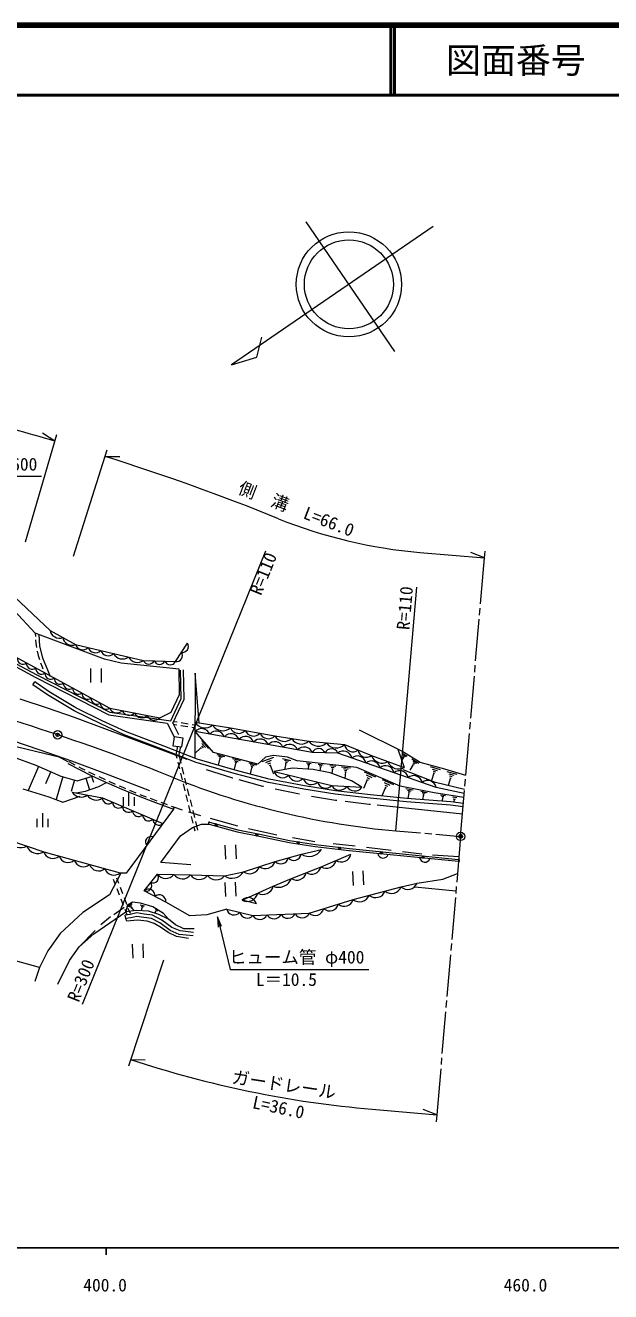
# Model space of a CAD drawing. Units: millimetres, scale not verified. Extents: x 40000 to 680000, y 20000 to 380000.
# Drawn here: x 456434 to 540185, y 198715 to 380000 of the extents above; entities that cross this region are included whole.
import ezdxf
from ezdxf.enums import TextEntityAlignment as Align

# ---------------------------------------------------------------- set-up
doc = ezdxf.new("R2010")
doc.units = ezdxf.units.MM
doc.header["$LTSCALE"] = 1000
doc.header["$PDMODE"] = 32
doc.header["$PDSIZE"] = 500
for name, color, linetype, lineweight in [('M-BGD', 7, 'Continuous', 13), ('M-BMK', 2, 'Continuous', 13), ('M-BMK-SRVR', 3, 'Continuous', 13), ('M-STR-HTXT', 7, 'Continuous', 13), ('M-STR-STRC', 7, 'Continuous', 13), ('M-TTL', 2, 'Continuous', 140), ('M-TTL-BAND', 7, 'Continuous', 25), ('M-TTL-LINE', 7, 'Continuous', 50)]:
    doc.layers.add(name, color=color, linetype=linetype, lineweight=lineweight)
for name, color, linetype in [('M-BMK-HTXT', 7, 'Continuous'), ('M-OTRS', 171, 'Continuous'), ('M-TTL-TXT', 7, 'Continuous')]:
    doc.layers.add(name, color=color, linetype=linetype)
doc.styles.add('ＭＳ ゴシック', font='')
doc.styles.get('ＭＳ ゴシック').set_extended_font_data('MS Gothic')

# ---------------------------------------------------------------- blocks, each defined once
blk = doc.blocks.new('open_arrow')
at = {"color": 0, "linetype": 'Continuous', "lineweight": -2}
blk.add_lwpolyline([(7.5, 1.25), (0, 0), (7.5, -1.25)], dxfattribs=at)

msp = doc.modelspace()

# ---------------------------------------------------------------- linework, layer by layer
at = {"layer": 'M-BGD'}
for p, q in [((454917, 298137), (459971, 293386)), ((457858, 292979), (457880, 292511)), ((457903, 292012), (457925, 291544)), ((457925, 291544), (458041, 290916)), ((458132, 290424), (458248, 289795)), ((458248, 289795), (458453, 289207)), ((458618, 288735), (458823, 288147)), ((458823, 288147), (458923, 287902)), ((459112, 287439), (459212, 287194)), ((465768, 287910), (465768, 285910)), ((467268, 287910), (467268, 285910)), ((457508, 285591), (457794, 286001)), ((475665, 280866), (477322, 281672)), ((476740, 280087), (477728, 278156)), ((477519, 280101), (478351, 278475)), ((477594, 279955), (478094, 279873)), ((477639, 280353), (478149, 280270)), ((478687, 279777), (479674, 279616)), ((478741, 280173), (479728, 280013)), ((480266, 279520), (480767, 279438)), ((480321, 279916), (480831, 279833)), ((481625, 277636), (482647, 276477)), ((478225, 276797), (477985, 275584)), ((477985, 275584), (478106, 275094)), ((478617, 276719), (478394, 275594)), ((478394, 275594), (478697, 274371)), ((481557, 276546), (480687, 275780)), ((481493, 276619), (481620, 276474)), ((481622, 276861), (481877, 276572)), ((481688, 277176), (482198, 276597)), ((483826, 275617), (484936, 275328)), ((509728, 276389), (510654, 273775)), ((510452, 275772), (511074, 275392)), ((458335, 273917), (456830, 270463)), ((462646, 274603), (463534, 274142)), ((464066, 273866), (464428, 273678)), ((478250, 274512), (478490, 273541)), ((478841, 273788), (479082, 272818)), ((484237, 274917), (484020, 274084)), ((484055, 275359), (484611, 275215)), ((484146, 275138), (484424, 275066)), ((484167, 274935), (484306, 274899)), ((486097, 275026), (487207, 274738)), ((486508, 274327), (486291, 273494)), ((486326, 274769), (486882, 274625)), ((486417, 274548), (486695, 274476)), ((486438, 274345), (486577, 274309)), ((488390, 274430), (489529, 274134)), ((488626, 274166), (489195, 274019)), ((488719, 273940), (489003, 273866)), ((490307, 274607), (491975, 275234)), ((490828, 274486), (491662, 274799)), ((491141, 274286), (491558, 274443)), ((491350, 274048), (491558, 274126)), ((491454, 274087), (491924, 272836)), ((493243, 275051), (494428, 274779)), ((493494, 274785), (494086, 274649)), ((493699, 274322), (493495, 273433)), ((493597, 274554), (493893, 274486)), ((493625, 274339), (493773, 274305)), ((496646, 274423), (497352, 274343)), ((496802, 274226), (497155, 274186)), ((496871, 274040), (497047, 274020)), ((496959, 274030), (496899, 273500)), ((498329, 274232), (499068, 274149)), ((498493, 274026), (498863, 273985)), ((498564, 273831), (498749, 273810)), ((498657, 273821), (498594, 273266)), ((499989, 274044), (500874, 273944)), ((500185, 273798), (500628, 273748)), ((501673, 273854), (502949, 273709)), ((510573, 275271), (510289, 274805)), ((510496, 275319), (510651, 275224)), ((510513, 275521), (510824, 275332)), ((511924, 274166), (511452, 273392)), ((511723, 274997), (512754, 274367)), ((511859, 274205), (511988, 274127)), ((511876, 274667), (512391, 274353)), ((511900, 274417), (512158, 274259)), ((514367, 273877), (515791, 273472)), ((460063, 273165), (459310, 271438)), ((461803, 272448), (460867, 269156)), ((463449, 271980), (462981, 270334)), ((464428, 273678), (464956, 273409)), ((465085, 272239), (465608, 270572)), ((465491, 273137), (465999, 272877)), ((465918, 272501), (466180, 271667)), ((465999, 272877), (466388, 272696)), ((466932, 272443), (467838, 272021)), ((478635, 272959), (478875, 271988)), ((479226, 272235), (479466, 271265)), ((488812, 273713), (488590, 272859)), ((488740, 273731), (488883, 273694)), ((500271, 273564), (500492, 273539)), ((500382, 273551), (500306, 272887)), ((501968, 273605), (502606, 273533)), ((502103, 273374), (502422, 273338)), ((502239, 273144), (502130, 272187)), ((502159, 273153), (502318, 273135)), ((505365, 271967), (504828, 270728)), ((504898, 273152), (506550, 272435)), ((505191, 272697), (506018, 272339)), ((505262, 272012), (505469, 271922)), ((505278, 272332), (505691, 272153)), ((507498, 272023), (509089, 271333)), ((514876, 272962), (514573, 271894)), ((514655, 273538), (515367, 273336)), ((514766, 273250), (515122, 273149)), ((514787, 272988), (514965, 272937)), ((516741, 273202), (518188, 272790)), ((517259, 272273), (516950, 271187)), ((517034, 272858), (517758, 272652)), ((517147, 272565), (517508, 272462)), ((517168, 272298), (517349, 272247)), ((468385, 271774), (469304, 271379)), ((469856, 271143), (470368, 270923)), ((470368, 270923), (470776, 270753)), ((471215, 270286), (471215, 268286)), ((471330, 270522), (472253, 270138)), ((479019, 271406), (479260, 270435)), ((479611, 270682), (479851, 269712)), ((492182, 270716), (495663, 269962)), ((507949, 270883), (507431, 269690)), ((507781, 271586), (508576, 271240)), ((507849, 270926), (508048, 270840)), ((507865, 271234), (508262, 271062)), ((510871, 270762), (511947, 270556)), ((511106, 270531), (511644, 270428)), ((511306, 270121), (511151, 269314)), ((511206, 270326), (511475, 270274)), ((511239, 270134), (511373, 270108)), ((513022, 270350), (513913, 270179)), ((513216, 270159), (513662, 270073)), ((519242, 270027), (515229, 270903)), ((470415, 269486), (470415, 268286)), ((472015, 269486), (472015, 268286)), ((472809, 269911), (473744, 269556)), ((474305, 269343), (474768, 269167)), ((474768, 269167), (475241, 268991)), ((475804, 268783), (476742, 268437)), ((479404, 269853), (479644, 268882)), ((479995, 269129), (480236, 268158)), ((506797, 268389), (518991, 267099)), ((513382, 269819), (513254, 269151)), ((513299, 269989), (513522, 269946)), ((513326, 269830), (513438, 269808)), ((515851, 269839), (516531, 269731)), ((515994, 269642), (516334, 269588)), ((516052, 269458), (516222, 269431)), ((516137, 269445), (516056, 268934)), ((517564, 269567), (518154, 269473)), ((517665, 269248), (517960, 269201)), ((517812, 269225), (517742, 268782)), ((458866, 267225), (458866, 265225)), ((477304, 268228), (477722, 268074)), ((477617, 268136), (478888, 267670)), ((477722, 268074), (477617, 267793)), ((479769, 267394), (481513, 266897)), ((479789, 268300), (480029, 267329)), ((480173, 266747), (480414, 265776)), ((480380, 267576), (480620, 266605)), ((482899, 266502), (486793, 265392)), ((458066, 266425), (458066, 265225)), ((459666, 266425), (459666, 265225)), ((480558, 265194), (480679, 264704)), ((480764, 266023), (481067, 264800)), ((488342, 265039), (492417, 264109)), ((494647, 263713), (497837, 263147)), ((500458, 262864), (503613, 262534)), ((485001, 262624), (485091, 260627)), ((486499, 262692), (486590, 260694)), ((505259, 262344), (508802, 261926)), ((510400, 261738), (513188, 261410)), ((514711, 261236), (518468, 260997)), ((469351, 256966), (469063, 257725)), ((469819, 257144), (469530, 257903)), ((503248, 258870), (503339, 256872)), ((504746, 258938), (504837, 256940)), ((469920, 255471), (469565, 256405)), ((470388, 255648), (470032, 256583)), ((484963, 257272), (485054, 255274)), ((486462, 257340), (486552, 255342)), ((518044, 256050), (512141, 256635)), ((470489, 253975), (470134, 254910)), ((470956, 254153), (470601, 255087)), ((471068, 253836), (471733, 254291)), ((471348, 253784), (471680, 254011)), ((472886, 254070), (473499, 253931)), ((473004, 253882), (473311, 253813)), ((467213, 251258), (468632, 252413)), ((469081, 252725), (470566, 253773)), ((470991, 252655), (470702, 253414)), ((470791, 252121), (470720, 252616)), ((471459, 252833), (471170, 253592)), ((471545, 253674), (471711, 253788)), ((471628, 253731), (471970, 253233)), ((473123, 253694), (473019, 253234)), ((473046, 253711), (473200, 253677)), ((475078, 253148), (474926, 252902)), ((474996, 253199), (475160, 253098)), ((475015, 253414), (475343, 253211)), ((464145, 248060), (466407, 250428)), ((471726, 248449), (471816, 246451)), ((473224, 248517), (473315, 246519)), ((458440, 245140), (452320, 246819))]:
    msp.add_line(p, q, dxfattribs=at)
for points in [[(478457, 287817), (470122, 288677), (467759, 289259), (457858, 292979), (448777, 302723), (440730, 311349)], [(428853, 303818), (468501, 282258), (475665, 280866)], [(458348, 292795), (458472, 291110), (458901, 289458), (459590, 287716), (459996, 286777)], [(459971, 293386), (463605, 291344), (469053, 290053), (473331, 289084), (477932, 288923), (479627, 291546)], [(452791, 289383), (457915, 286651), (468396, 281310), (476740, 280087)], [(452976, 289737), (458100, 287006), (468519, 281697), (477228, 280420)], [(477228, 280420), (478741, 283612), (478652, 287707)], [(477322, 281672), (478491, 284208), (478457, 287817)], [(477519, 280101), (479143, 283526), (479052, 287716)], [(481308, 280153), (480737, 287278), (480700, 275194)], [(486318, 272888), (480858, 274469), (476229, 276293), (470565, 278436), (467222, 280004), (463428, 281851), (459583, 284144), (457508, 285591)], [(486452, 273370), (481020, 274943), (476409, 276759), (470760, 278896), (467438, 280455), (463666, 282291), (459854, 284564), (457794, 286001)], [(480715, 280244), (485787, 279433), (492133, 278281), (496979, 277532), (502099, 277029), (505979, 275469), (510654, 273775)], [(462603, 274525), (461635, 275056), (461258, 275210), (459287, 275727), (449735, 278013)], [(519193, 269459), (514915, 270140), (510082, 271066), (503888, 273754), (495352, 274720), (493926, 275212), (491931, 275458), (490799, 275241), (489687, 274248), (483371, 275890), (480711, 278908)], [(515229, 270903), (501131, 275822), (497495, 275892), (480711, 278908)], [(519461, 272585), (516455, 273497), (512913, 274446), (510328, 276095), (504227, 279082)], [(429149, 275443), (440321, 276904), (449309, 277148), (449601, 276824), (454553, 275337), (457948, 274086), (461534, 272524), (463873, 271859), (466025, 272534)], [(462508, 274337), (464291, 273412), (465868, 272608), (468044, 271594), (470251, 270647), (472568, 269682), (474662, 268886), (477617, 267793)], [(482315, 273473), (486088, 272292), (486113, 272285)], [(519077, 268103), (517286, 268338), (510994, 268824), (505780, 269356), (500769, 269916), (496269, 270645), (491217, 271584), (486318, 272888)], [(519120, 268602), (517338, 268835), (511039, 269322), (505834, 269853), (500837, 270411), (496354, 271138), (491327, 272072), (486452, 273370)], [(486967, 272049), (490388, 271104), (490499, 271080)], [(504592, 270933), (503079, 271823), (500055, 272984), (497607, 273457), (494595, 273640), (492061, 273164)], [(492061, 273164), (500287, 271168), (504592, 270933)], [(519293, 270623), (515134, 271625), (510500, 273434)], [(456079, 270688), (459775, 269578), (461808, 268791), (464263, 269627)], [(463135, 270244), (467452, 269388), (476103, 265731)], [(463706, 270131), (465023, 270375), (466931, 271019), (468044, 271594)], [(497397, 269665), (500832, 269091), (500998, 269071)], [(502182, 268929), (505622, 268513), (505821, 268492)], [(447035, 266788), (447540, 266295), (454188, 263355), (459080, 261668), (469988, 258682)], [(477617, 267793), (470874, 258614), (470096, 258638)], [(480094, 259834), (475825, 260150), (478616, 263970), (480330, 265163), (481642, 265653), (482722, 265661), (486757, 264535), (489905, 263905), (494161, 263031), (497916, 262451), (502779, 261875), (518410, 260322)], [(476528, 254471), (473418, 256113), (475337, 258504), (480063, 258374), (484946, 258231), (487646, 258819), (492199, 260308), (495926, 261336), (498799, 261995)], [(489494, 254229), (487466, 254772), (491906, 256763), (494496, 257866), (498750, 259556), (503020, 261330)], [(469988, 258682), (470096, 258638), (468480, 255513), (464642, 252988), (461401, 249978), (459668, 247496), (458440, 245140), (457807, 243099)], [(512486, 257188), (516175, 257753), (518262, 258589)], [(485242, 253487), (488998, 252569), (497052, 252877), (503342, 254849), (510192, 256654), (512486, 257188)], [(480588, 250647), (479103, 250655), (477920, 251241), (476928, 252033), (476205, 252863), (474695, 253815), (472906, 254314), (471756, 254479), (471019, 253988), (470832, 253074)], [(485242, 253487), (482424, 252646), (479972, 252501), (476528, 254471)], [(461102, 242734), (462763, 246104), (464145, 248060), (466236, 249953), (470832, 253074)], [(480493, 250153), (478589, 250358), (477385, 250840), (475957, 251918), (474647, 252603), (473442, 252774), (472387, 252934), (471419, 252716), (470720, 252616)], [(480439, 249656), (478467, 249868), (477137, 250401), (475689, 251494), (474491, 252120), (473369, 252280), (472405, 252425), (471509, 252224), (470791, 252121)], [(479774, 249295), (478060, 249562), (476852, 250131), (475924, 250795), (474884, 251406), (473854, 251753), (472468, 251903), (470942, 251757), (470791, 252121)], [(476928, 252033), (475541, 252700), (474057, 253188), (472301, 253266), (470832, 253074)]]:
    msp.add_lwpolyline(points, dxfattribs=at)
msp.add_lwpolyline([(478836, 276689), (479015, 277976), (477728, 278156), (477548, 276868)], close=True, dxfattribs=at)
for centre, radius, start, end in [((461289, 293604), 1336, 189.39417, 291.9323), ((463106, 292583), 1336, 189.39417, 291.9323), ((464656, 291733), 1121, 200.30206, 313.02772), ((466472, 291302), 1121, 200.30206, 313.02772), ((468288, 290872), 1121, 200.30206, 313.02772), ((478054, 289774), 860, 261.86404, 32.39861), ((478901, 291085), 860, 261.86404, 32.39861), ((456097, 289362), 816, 174.23619, 308.69016), ((457418, 288644), 816, 174.23619, 308.69016), ((470333, 290739), 1452, 208.21939, 306.26554), ((472472, 290255), 1452, 208.21939, 306.26554), ((474110, 289396), 839, 201.80961, 334.17128), ((475643, 289342), 839, 201.80961, 334.17128), ((477177, 289288), 839, 201.80961, 334.17128), ((458740, 287925), 816, 174.23619, 308.69016), ((460061, 287206), 816, 174.23619, 308.69016), ((461383, 286488), 816, 174.23619, 308.69016), ((462705, 285769), 816, 174.23619, 308.69016), ((464026, 285050), 816, 174.23619, 308.69016), ((465348, 284332), 816, 174.23619, 308.69016), ((466669, 283613), 816, 174.23619, 308.69016), ((467991, 282894), 816, 174.23619, 308.69016), ((469507, 282655), 1082, 201.55049, 316.46001), ((471298, 282307), 1082, 201.55049, 316.46001), ((473089, 281959), 1082, 201.55049, 316.46001), ((474880, 281611), 1082, 201.55049, 316.46001), ((481646, 278083), 1247, 21.05545, 138.56747), ((482153, 281101), 1674, 210.81953, 311.00931), ((484688, 280696), 1674, 210.81953, 311.00931), ((486963, 279893), 1263, 201.37685, 318.04658), ((483744, 277706), 1247, 21.05545, 138.56747), ((485842, 277329), 1247, 21.05545, 138.56747), ((487940, 276952), 1247, 21.05545, 138.56747), ((489078, 279509), 1263, 201.37685, 318.04658), ((490038, 276575), 1247, 21.05545, 138.56747), ((491194, 279125), 1263, 201.37685, 318.04658), ((492136, 276198), 1247, 21.05545, 138.56747), ((493490, 279035), 1552, 209.06277, 313.37553), ((495913, 278661), 1552, 209.06277, 313.37553), ((498365, 278480), 1679, 214.36952, 314.40224), ((494234, 275821), 1247, 21.05545, 138.56747), ((496331, 275444), 1247, 21.05545, 138.56747), ((498396, 275485), 989, 22.05742, 155.73386), ((500215, 275450), 989, 22.05742, 155.73386), ((500925, 278228), 1679, 214.36952, 314.40224), ((501925, 274859), 1248, 12.04092, 129.48873), ((503297, 277205), 1211, 188.38514, 307.80214), ((505237, 276425), 1211, 188.38514, 307.80214), ((503939, 274156), 1248, 12.04092, 129.48873), ((505953, 273453), 1248, 12.04092, 129.48873), ((507484, 275974), 1588, 198.55324, 301.6197), ((507966, 272751), 1248, 12.04092, 129.48873), ((509821, 275127), 1588, 198.55324, 301.6197), ((493238, 273529), 1233, 197.24665, 315.47805), ((495295, 273030), 1233, 197.24665, 315.47805), ((497351, 272531), 1233, 197.24665, 315.47805), ((509980, 272048), 1248, 12.04092, 129.48873), ((511994, 271345), 1248, 12.04092, 129.48873), ((464401, 270972), 1460, 209.90005, 307.65724), ((499408, 272032), 1233, 197.24665, 315.47805), ((501399, 271777), 1268, 208.67458, 325.06976), ((503552, 271659), 1268, 208.67458, 325.06976), ((514008, 270643), 1248, 12.04092, 129.48873), ((466560, 270544), 1460, 209.90005, 307.65724), ((468314, 269417), 863, 181.94353, 312.23278), ((469756, 268807), 863, 181.94353, 312.23278), ((471198, 268198), 863, 181.94353, 312.23278), ((472640, 267589), 863, 181.94353, 312.23278), ((474081, 266979), 863, 181.94353, 312.23278), ((475523, 266370), 863, 181.94353, 312.23278), ((455768, 263968), 1695, 201.2122, 300.73902), ((474382, 263103), 769, 66.37681, 221.01604), ((458214, 263124), 1695, 201.2122, 300.73902), ((460373, 262108), 1366, 198.80007, 310.58953), ((462555, 261511), 1366, 198.80007, 310.58953), ((494867, 261541), 1078, 221.75429, 349.08906), ((497025, 263137), 2110, 238.60304, 327.21757), ((501640, 261638), 1414, 237.70149, 347.42717), ((507626, 261563), 769, 187.00829, 341.64752), ((464736, 260914), 1366, 198.80007, 310.58953), ((466918, 260317), 1366, 198.80007, 310.58953), ((469100, 259720), 1366, 198.80007, 310.58953), ((488506, 260042), 1495, 234.89909, 341.33484), ((490783, 260787), 1495, 234.89909, 341.33484), ((493004, 261027), 1078, 221.75429, 349.08906), ((497394, 259869), 1392, 236.32654, 346.99356), ((499505, 260750), 1414, 237.70149, 347.42717), ((513596, 260970), 769, 187.00829, 341.64752), ((474710, 258025), 790, 245.11878, 37.34028), ((476542, 259335), 1464, 214.59903, 322.2639), ((478905, 259270), 1464, 214.59903, 322.2639), ((481312, 259281), 1543, 215.99096, 320.64363), ((483753, 259209), 1543, 215.99096, 320.64363), ((486022, 259786), 1890, 235.33494, 329.23677), ((492671, 258557), 1950, 246.89651, 339.25966), ((495267, 259024), 1392, 236.32654, 346.99356), ((474034, 255398), 944, 353.55474, 130.77069), ((473750, 256830), 790, 245.11878, 37.34028), ((488194, 256121), 1533, 241.64663, 346.65479), ((490414, 257117), 1533, 241.64663, 346.65479), ((506548, 256584), 1462, 230.88224, 338.63802), ((508831, 257186), 1462, 230.88224, 338.63802), ((511145, 257753), 1455, 229.10372, 337.12909), ((475590, 254577), 944, 353.55474, 130.77069), ((488320, 253903), 1218, 15.51713, 134.50894), ((499986, 254537), 1306, 230.12908, 344.6809), ((502083, 255194), 1306, 230.12908, 344.6809), ((504264, 255983), 1462, 230.88224, 338.63802), ((486295, 253722), 1079, 192.59819, 319.9177), ((488173, 253263), 1079, 192.59819, 319.9177), ((489984, 253153), 1146, 210.637, 333.74458), ((491997, 253230), 1146, 210.637, 333.74458), ((494011, 253307), 1146, 210.637, 333.74458), ((496024, 253384), 1146, 210.637, 333.74458), ((497889, 253879), 1306, 230.12908, 344.6809)]:
    msp.add_arc(centre, radius, start, end, dxfattribs=at)
at = {"layer": 'M-BMK'}
for p, q in [((521569, 297172), (522133, 303747)), ((521432, 295577), (521518, 296574)), ((520869, 289001), (521381, 294980)), ((520732, 287407), (520817, 288404)), ((520168, 280831), (520681, 286810)), ((520032, 279237), (520117, 280234)), ((519468, 272661), (519980, 278639)), ((519331, 271067), (519417, 272064)), ((518716, 263894), (519280, 270469)), ((509469, 264686), (512997, 264384)), ((513594, 264333), (514591, 264247)), ((515189, 264196), (518716, 263894)), ((518716, 263894), (518152, 257318)), ((518101, 256720), (518016, 255724)), ((517965, 255126), (517452, 249148)), ((517401, 248550), (517315, 247553)), ((517264, 246956), (516752, 240978)), ((516700, 240380), (516615, 239383)), ((516564, 238786), (516051, 232808)), ((516000, 232210), (515915, 231213)), ((515863, 230616), (515300, 224040))]:
    msp.add_line(p, q, dxfattribs=at)
for centre, radius, start, end in [((365368, -5898), 300000, 68.01388, 75.79244), ((518864, 374284), 110000, 248.01388, 265.10023)]:
    msp.add_arc(centre, radius, start, end, dxfattribs=at)
at = {"layer": 'M-BMK-HTXT'}
msp.add_point((518716, 263894), dxfattribs=at)
at = {"layer": 'M-BMK-SRVR'}
msp.add_line((509321, 333302), (496600, 351864), dxfattribs=at)
msp.add_lwpolyline([(514790, 351187), (485920, 331401), (489580, 332509), (490260, 335382)], dxfattribs=at)
for centre, radius in [((502729, 342921), 7526), ((502729, 342921), 6368), ((461056, 278432), 600), ((518716, 263894), 600)]:
    msp.add_circle(centre, radius, dxfattribs=at)
for p in [(461056, 278432), (518716, 263894)]:
    msp.add_point(p, dxfattribs=at)
at = {"layer": 'M-OTRS'}
msp.add_point((518716, 263894), dxfattribs=at)
msp.add_point((518716, 263894), dxfattribs=at)
at = {"layer": 'M-STR-HTXT'}
for p, q in [((456438, 306081), (460921, 321440)), ((460641, 320480), (458889, 321617)), ((463323, 303988), (468145, 319244)), ((467844, 318291), (469932, 318260)), ((490786, 304739), (464579, 239830)), ((522133, 303747), (522218, 304744)), ((512885, 304540), (522133, 303747)), ((522133, 303747), (520191, 304516)), ((509469, 264686), (512458, 299558)), ((476226, 246195), (471173, 231014)), ((471489, 231962), (473576, 231900)), ((506052, 224832), (515300, 224040)), ((515300, 224040), (513358, 224808)), ((515300, 224040), (515214, 223043))]:
    msp.add_line(p, q, dxfattribs=at)
for points in [[(421394, 308592), (438465, 315457), (458765, 315457)], [(483911, 252389), (485764, 244847), (505563, 244841)]]:
    msp.add_lwpolyline(points, dxfattribs=at)
for centre, radius, start, end in [((365368, -5898), 340000, 73.72698, 75.79244), ((365368, -5898), 340000, 68.01388, 72.45824), ((518864, 374284), 70000, 248.01388, 265.10023), ((518864, 374284), 150000, 251.58857, 265.10023)]:
    msp.add_arc(centre, radius, start, end, dxfattribs=at)
at = {"layer": 'M-STR-STRC'}
for points in [[(361011, 276421), (363319, 277061), (365356, 277712), (367389, 278458), (369860, 279433), (389948, 287659), (398221, 291028), (399274, 291398), (400137, 291531), (400938, 291448), (401683, 291276), (441404, 281229), (447055, 279765), (450689, 278763), (454436, 277646), (458524, 276297), (463028, 274712), (467765, 272927), (474216, 270440)], [(455628, 283565), (459563, 282299), (463410, 280962), (467777, 279359), (479543, 274924)], [(482802, 265950), (486826, 264827), (489965, 264199), (494214, 263326), (497956, 262749), (502813, 262173), (518431, 260571)]]:
    msp.add_lwpolyline(points, dxfattribs=at)
for centre, radius in [((483735, 265573), 100), ((489572, 264163), 100), ((495465, 263019), 112), ((495465, 263019), 100), ((501416, 262225), 112), ((501416, 262225), 100), ((507384, 261591), 100), ((513352, 260979), 100)]:
    msp.add_circle(centre, radius, dxfattribs=at)
for centre, radius, start, end in [((482762, 265806), 150, 74.41079, 254.41079), ((482762, 265806), 150, 74.41079, 254.41079), ((483735, 265573), 188, 127.54089, 21.28069), ((483735, 265573), 150, 115.82041, 33.00117), ((483735, 265573), 112, 74.41083, 74.41075), ((489572, 264163), 188, 131.81879, 25.55859), ((489572, 264163), 150, 120.09831, 37.27907), ((489572, 264163), 112, 78.68871, 78.68867), ((495465, 263019), 188, 134.35494, 28.09474), ((495465, 263019), 150, 122.63446, 39.81522), ((501416, 262225), 188, 136.36585, 30.10564), ((501416, 262225), 150, 124.64537, 41.82612), ((507384, 261591), 188, 137.27561, 31.01541), ((507384, 261591), 150, 125.55513, 42.73589), ((507384, 261591), 112, 84.14554, 84.14548), ((513352, 260979), 188, 137.27561, 31.01541), ((513352, 260979), 150, 125.55513, 42.73589), ((513352, 260979), 112, 84.14554, 84.14548), ((518416, 260422), 150, 264.14551, 84.14551)]:
    msp.add_arc(centre, radius, start, end, dxfattribs=at)
at = {"layer": 'M-TTL'}
msp.add_line((680000, 380000), (40000, 380000), dxfattribs=at)
at = {"layer": 'M-TTL-BAND'}
for p, q in [((40000, 205000), (579000, 205000)), ((468000, 205000), (468000, 204000))]:
    msp.add_line(p, q, dxfattribs=at)
at = {"layer": 'M-TTL-LINE'}
for p, q in [((508747, 380000), (508747, 370000)), ((509247, 380000), (509247, 370000)), ((40000, 370000), (680000, 370000))]:
    msp.add_line(p, q, dxfattribs=at)

# ---------------------------------------------------------------- block references
at = {"layer": 'M-STR-HTXT', "xscale": 200, "yscale": 200, "rotation": 283.8}
msp.add_blockref('open_arrow', (483911, 252389), dxfattribs=at)

# ---------------------------------------------------------------- texts
at = {"layer": 'M-STR-HTXT', "style": 'ＭＳ ゴシック'}
for s, p in [('ヒューム管 φ600', (438765, 315707)), ('L＝10.5', (489419, 241936))]:
    msp.add_text(s, height=1833, dxfattribs=at).set_placement(p, align=Align.BOTTOM_LEFT)
for s, rotation, p in [('側\u3000溝\u3000L=66.0', 338.843, (494683, 309400)), ('ガードレール', 351.293, (493224, 226906))]:
    msp.add_text(s, height=1833, rotation=rotation, dxfattribs=at).set_placement(p, align=Align.BOTTOM_CENTER)
msp.add_text('R=110', height=1833, rotation=68.014, dxfattribs=at).set_placement((490786, 304739), align=Align.TOP_RIGHT)
msp.add_text('R=110', height=1833, rotation=85.1, dxfattribs=at).set_placement((512458, 299558), align=Align.BOTTOM_RIGHT)
for s, rotation, p in [('ヒューム管 φ400', 359.984, (485563, 245147)), ('R=300', 68.014, (464579, 239830))]:
    msp.add_text(s, height=1833, rotation=rotation, dxfattribs=at).set_placement(p, align=Align.BOTTOM_LEFT)
msp.add_text('L=36.0', height=1833, rotation=348.015, dxfattribs=at).set_placement((492861, 226018), align=Align.TOP_CENTER)
at = {"layer": 'M-TTL-BAND', "style": 'ＭＳ ゴシック'}
for s, p in [('400.0', (467844, 198195)), ('460.0', (528000, 198195))]:
    msp.add_text(s, height=1833, dxfattribs=at).set_placement(p, align=Align.BOTTOM_CENTER)
at = {"layer": 'M-TTL-TXT', "style": 'ＭＳ ゴシック'}
msp.add_text('図面番号', height=3666, dxfattribs=at).set_placement((526622, 375000), align=Align.MIDDLE_CENTER)

doc.saveas('drawing.dxf')
